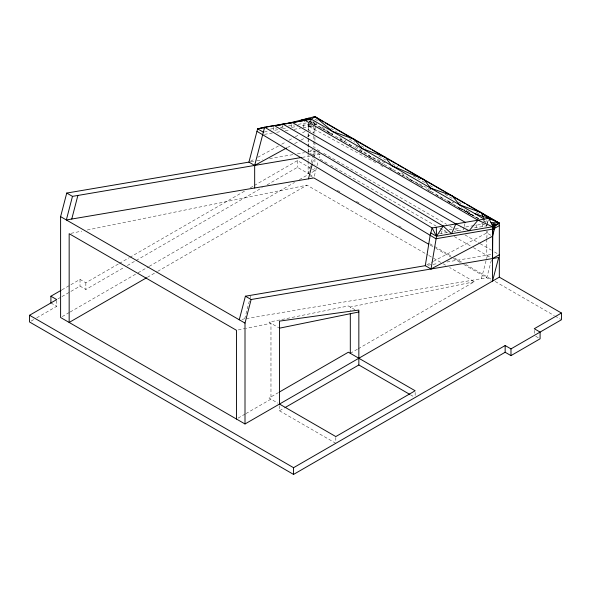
<?xml version="1.0" encoding="UTF-8"?>
<svg xmlns="http://www.w3.org/2000/svg" width="591" height="591" viewBox="0 0 591 591"><rect width="100%" height="100%" fill="white"/><g stroke="black" fill="none" stroke-linecap="round" stroke-linejoin="round"><path stroke-width="0.44" stroke-dasharray="2.96 2.22" d="M486.792 223.974L486.792 226.22L480.417 222.534M332.526 133.027L332.452 134.549L313.851 123.814L314.759 123.43L313.851 123.925M308.118 126.422L308.354 123.763M273.929 127.198L273.072 130.515L278.191 129.643M281.826 128.232L282.904 124.088M291.031 127.464L291.895 124.147M244.681 318.874L250.806 295.286M303.301 126.962L305.03 120.328M315.579 126.467L313.851 133.093L308.118 129.784L309.448 124.671M310.526 120.512L310.172 121.872L311.752 120.963M375.795 162.724L309.44 126.71L310.09 124.228L301.011 125.765M310.733 121.739L311.161 120.084M316.008 124.804L316.436 123.15M308.347 173.739L310.386 165.879M311.294 162.385L314.242 151.03L319.982 154.34L319.074 157.834M312.528 163.123L314.575 155.263M314.309 176.177L316.806 166.573M317.027 165.694L318.165 161.328M441.233 233.541L441.883 231.059L445.503 230.438M463.972 227.306L463.322 229.796L453.903 231.391M464.186 226.479L465.265 222.334M476.028 227.638L477.107 223.494M482.382 226.56L483.024 224.07L474.861 225.459M488.299 220.007L486.792 225.806L473.31 228.096M486.799 238.291L487.228 231.28M481.392 278.693L487.516 255.113M491.343 260.306L486.799 277.777L241.97 319.332M314.39 123.881L312.942 121.362L311.797 122.507M314.523 123.874L314.634 123.453M312.971 126.437L309.44 126.71L310.209 124.206M487.56 223.302L486.792 225.806L484.406 224.432M345.713 140.119L344.656 141.596L338.628 136.551M309.322 121.68L310.245 120.453M309.44 126.71L311.649 125.262M61.922 289.856L80.021 279.403L85.843 282.771L118.584 263.867M312.75 149.523L308.118 152.197L308.118 140.481M57.984 298.854L61.132 297.037M61.922 296.579L80.021 286.133L85.843 289.494L124.169 267.368M119.382 263.409L128.964 257.875M129.761 257.41L245.538 190.568M250.333 187.805L253.524 185.958M254.322 185.5L297.443 160.604L311.738 168.856M31.146 321.076L35.948 318.305M36.745 317.84L56.729 306.308L56.729 299.578M127.368 265.522L135.354 260.912M136.152 260.454L262.308 187.613M267.102 184.85L297.443 167.327L308.605 173.776M62.21 316.591L69.391 312.44M70.189 311.982L137.26 273.256M138.058 272.798L148.437 266.807M149.235 266.349L294.547 182.449M299.334 179.686L308.118 174.611M311.893 172.432L314.914 170.688L314.914 167.999M147.366 277.297L156.94 271.771M157.738 271.306L306.965 185.153L428.069 255.076M278.546 392.52L269.023 398.016L277.947 403.165M238.047 418.14L245.102 414.069M245.886 413.619L270.966 399.139L270.966 323.255L246.203 328.308M350.308 353.329L357.466 349.2M358.257 348.742L474.278 281.752L449.581 267.494M279.491 405.744L279.491 410.782L284.256 408.034M250.532 161.247L254.536 159.06M257.735 157.317L278.524 145.955M281.722 144.204L285.726 142.017M288.925 140.274L294.525 137.215M295.323 136.772L299.319 134.593M302.518 132.842L306.522 130.655M287.462 147.514L291.459 145.327M294.658 143.583L300.258 140.525M301.055 140.089L304.254 138.338M307.453 136.587L310.652 134.844M426.901 264.812L432.568 261.798M433.373 261.37L486.792 232.943L491.099 235.425M311.612 123.489L313.718 122.418M70.972 233.327L81.817 231.111M87.246 230.002L306.965 185.153M238.247 329.933L245.324 328.485M474.278 281.752L350.308 307.061L350.308 310.689M313.851 123.585L314.419 123.489M270.427 129.052L276.714 127.988M280.304 127.375L284.788 126.614M288.378 126.001L294.658 124.937M298.248 124.332L306.323 122.958M264.236 132.015L268.654 131.261M282.468 128.912L286.753 128.188M291.939 127.309L297.384 126.385M264.473 134.349L272.421 132.997M276.691 132.273L280.969 131.549M285.246 130.818L290.388 129.946M294.015 129.333L300.368 128.254M303.087 127.789L313.851 125.964M250.724 161.816L256.11 160.9M257.004 160.752L262.382 159.836M269.562 158.617L292.87 154.657M297.354 153.896L304.528 152.677M308.118 152.072L314.242 151.03M302.193 157.361L310.268 155.994M319.982 154.34L313.851 155.381L313.851 150.927M449.123 229.825L453.644 229.057M455.402 228.761L460.544 227.89M465.789 226.996L473.952 225.614M439.527 233.829L448.473 232.315M427.995 265.211L437.946 263.527M446.995 261.99L491.128 254.499M461.024 209.081L447.875 201.221L462.605 209.694L464.304 209.753L468.006 212.745L473.147 215.56L459.133 207.958M447.165 200.585L453.858 202.883M384.955 162.732L370.631 156.593L355.848 146.162M431.046 189.726L411.336 180.092L400.425 172.055M478.828 218.81L466.04 211.674M483.527 221.27L485.876 222.504M380.648 165.362L383.071 166.677M478.666 218.559L473.879 215.966L466.011 209.812L468.006 212.745M314.914 119.138L318.904 121.443M330.879 128.358L336.471 131.579M349.244 138.959L354.829 142.18M361.219 145.866L366.006 148.636M378.779 156.009L385.967 160.161M392.35 163.847L397.942 167.068M413.109 175.83L425.084 182.745M429.871 185.508L433.868 187.812M445.045 194.269L452.226 198.413M458.616 202.1L461.807 203.947M476.176 212.243L479.375 214.082M309.551 121.332L313.134 123.401M335.503 136.314L354.098 147.048M354.888 147.506L383.396 163.966M384.194 164.424L423.267 186.985M426.443 188.817L446.331 200.297M463.381 210.145L466.521 211.933L465.871 211.024L464.94 211.039L464.304 209.753M474.92 216.808L478.082 218.633M309.551 121.643L312.417 123.297M313.851 124.125L315.454 125.048M320.248 127.819L321.851 128.742M327.451 131.978L331.448 134.283M340.246 139.365L341.842 140.289M349.037 144.44L352.236 146.287M359.439 150.446L362.638 152.293M369.035 155.987L373.032 158.292M378.632 161.528L381.83 163.375M389.824 167.992L393.022 169.839M397.824 172.609L403.424 175.837M409.016 179.073L413.818 181.843M417.017 183.69L422.617 186.919M428.209 190.154L433.011 192.925M436.21 194.771L443.405 198.923M447.409 201.236L452.204 204.006M457.803 207.234L461.002 209.081M468.05 213.152L472.734 215.855M317.308 149.656L320.499 151.503M323.691 153.35L446.641 224.329M449.832 226.168L454.619 228.939M455.425 229.397L458.616 231.244M464.999 234.93L479.375 243.226M480.173 243.684L491.35 250.141M494.541 251.98L497.733 253.827M310.268 153.438L313.851 155.507M320.233 159.193L327.414 163.338M330.605 165.184L435.899 225.976M439.889 228.274L448.665 233.342M454.25 236.563L470.2 245.775M473.391 247.622L490.944 257.75M312.528 169.314L314.914 170.688M309.403 174.234L313.393 176.539M337.321 190.354L340.512 192.193M356.462 201.405L359.653 203.245M369.227 208.771L372.419 210.618M398.74 225.814L401.932 227.653M429.842 243.773L433.831 246.078M434.629 246.536L451.376 256.206M454.568 258.045L461.748 262.19M465.738 264.495L491.261 279.233M495.251 281.53L554.269 315.609M555.067 316.067L560.652 319.295M310.268 175.859L313.851 177.928M430.211 245.102L434.998 247.865M435.796 248.323L452.529 257.986M453.327 258.452L462.893 263.97M463.691 264.436L491.099 280.26M428.867 255.534L432.848 257.831M433.646 258.297L442.408 263.357M443.206 263.815L445.599 265.196M535.727 336.286L538.637 337.963M354.962 309.743L348.372 305.939L269.023 322.132L278.716 327.732M410.398 394.744L413.574 396.576M279.491 410.782L335.814 443.302M50.907 302.939L56.729 306.308M314.501 123.475L332.452 134.549L320.824 126.112M483.275 220.111L487.442 223.324L486.201 218.264M461.364 207.64L462.605 209.694M486.799 239.185L486.799 255.231M534.271 330.399L534.271 333.76M486.792 231.258L486.792 232.943M415.155 392.446L415.155 395.807M335.814 437.414L335.814 441.617M314.914 120.956L314.914 124.598M314.914 128.24L314.914 133.706M314.914 137.348L314.914 140.99M314.914 141.899L314.914 148.275M314.914 151.865L314.914 155.448M314.914 159.038L314.914 164.416M313.851 126.371L313.851 133.093M313.851 135.767L313.851 140.23M313.851 141.116L313.851 147.358M308.428 122.876L308.428 130.382M308.428 133.987L308.428 137.592M308.428 138.493L308.428 152.02M308.118 123.896L308.118 129.784M308.118 133.352L308.118 139.587M308.118 153.224L308.118 160.353M308.118 161.247L308.118 173.724M297.443 160.604L297.443 167.327M85.843 282.771L85.843 289.494M80.021 279.403L80.021 286.133"/><path stroke-width="0.89" d="M239.266 319.79L245.398 296.209L251.131 299.519L498.664 257.506L492.539 281.087L492.539 226.974L499.329 223.051L499.329 277.164L561.45 313.031L561.45 319.753L510.979 348.897L505.157 345.528L293.557 467.695L29.55 315.269L29.55 321.992L293.557 474.418L505.157 352.258L510.979 355.619L540.093 338.806L540.093 332.083L534.271 328.722L561.45 313.031M492.85 226.796L492.532 259.693M430.795 232.935L436.535 236.252L495.118 226.309L492.539 236.252L431.016 268.986L425.284 265.677L430.152 235.425L432.087 227.963L488.735 218.352L493.884 219.911M431.016 268.986L436.535 236.252L436.284 227.254M499.329 277.164L245.006 423.969L60.607 317.515L60.607 216.638L66.739 193.058L248.937 162.119L254.669 165.436L286.657 147.949M301.299 157.516L72.471 196.367L66.347 219.955L313.851 177.928L428.623 244.186M71.755 219.032L77.879 195.451M248.937 162.119L257.617 128.853L264.642 127.191L311.376 119.249L314.914 116.582L499.329 223.051L490.958 222.497L496.595 224.632L492.067 224.565L495.228 225.422L492.628 225.599L488.735 218.352L481.237 212.605L459.717 204.892L451.96 195.702L430.492 188.019L423.954 179.538L391.693 165.62L385.243 157.184L361.914 148.43L354.024 139.166L332.6 131.505L314.914 116.582L286.472 123.77M245.006 423.969L245.006 323.1L251.131 299.519M308.443 178.844L312.299 163.995M492.532 229.123L493.182 226.641L492.628 225.599L494.549 225.814M492.85 229.072L493.537 226.397L493.093 226.109L493.138 226.56L493.049 225.659L493.869 226.205L492.539 227.291M494.179 226.471L493.537 228.953L493.093 226.109L493.869 226.205M276.027 125.565L282.904 124.088L455.838 223.93L451.576 233.704L443.176 226.08L274.357 125.536L257.617 128.853L263.35 132.162M443.176 226.08L436.535 236.252L432.087 227.963L264.642 127.191L254.669 165.436L254.669 187.975M493.093 226.966L477.964 220.177L469.151 230.719L455.838 223.93M313.348 117.483L314.914 116.582L323.691 121.968M50.907 302.939L50.907 296.217L61.132 290.314M29.55 315.269L56.729 299.578L50.907 296.217M146.568 277.763L69.162 322.45L69.162 233.696L236.474 330.295L236.474 419.049M493.869 226.523L499.329 223.368M499.329 225.607L492.539 229.53M499.329 254.751L492.539 258.548M279.344 392.062L348.372 352.206L415.155 390.769L335.814 436.572L279.491 404.059L279.491 321.12L358.84 310.053L358.84 364.972L285.047 407.576M273.175 126.053L274.357 125.536M465.265 222.334L292.323 122.485L289.945 123.135L305.03 120.328L477.964 220.177M279.491 328.175L358.84 311.982M276.174 125.617L277.969 125.27M279.765 124.915L292.323 122.485M279.528 125.041L281.264 124.723M283 124.406L284.736 124.088M257.617 128.853L261.141 128.254M262.899 127.951L264.657 127.656M494.475 228.798L435.892 238.742L256.967 131.335M245.398 296.209L425.284 265.677M305.643 119.013L311.376 119.249L484.317 219.098M305.03 120.328L301.587 120.084L311.376 119.249L308.857 118.17M474.935 213.683L488.735 218.352L499.329 223.051M325.294 122.884L370.793 149.161M372.396 150.077L385.169 157.457M386.765 158.381L396.347 163.906M397.942 164.83L403.527 168.058M405.123 168.982L443.449 191.1M445.045 192.023L464.999 203.548M466.595 204.471L476.176 209.997M477.772 210.921L498.531 222.903M66.739 193.058L72.471 196.367M358.84 364.972L409.607 394.286M60.607 216.638L245.006 323.1M459.717 204.892L461.113 205.986M493.537 226.715L494.593 228.348M481.237 212.605L483.549 217.473M510.979 348.897L510.979 355.619M505.157 345.528L505.157 352.258M350.308 313.407L350.308 353.329M293.557 467.695L293.557 474.418"/></g></svg>
